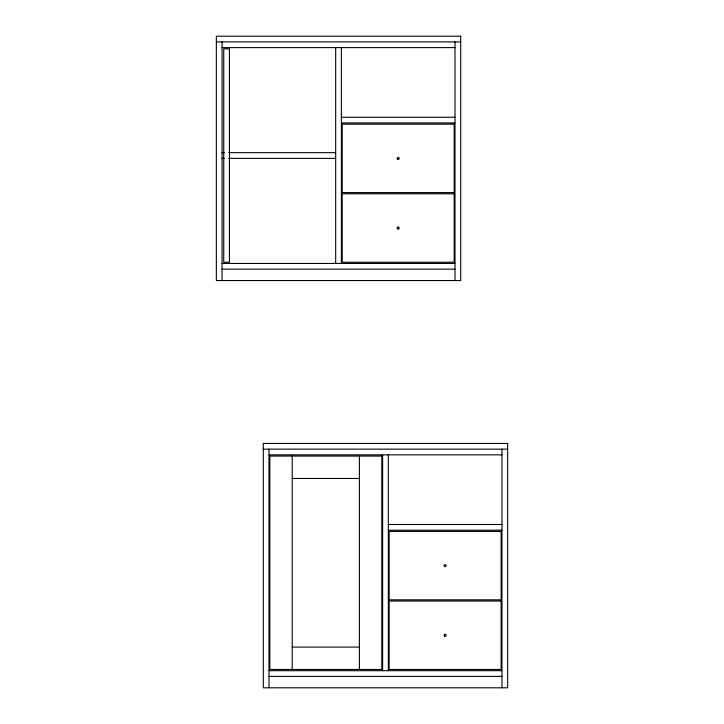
<?xml version="1.0" encoding="UTF-8"?>
<svg xmlns="http://www.w3.org/2000/svg" width="724" height="724" viewBox="0 0 724 724"><rect width="100%" height="100%" fill="white"/><g stroke="black" fill="none" stroke-linecap="round" stroke-linejoin="round"><path stroke-width="1.09" d="M216.349 41.901L460.699 41.901M222.051 47.603L454.998 47.603M341.375 117.243L454.998 117.243M341.375 122.944L454.998 122.944M222.051 152.673L224.304 152.673M228.802 152.673L335.674 152.673M222.051 158.375L224.304 158.375M228.802 158.375L335.674 158.375M222.051 263.446L454.998 263.446M222.051 269.147L454.998 269.147M263.301 449.151L507.651 449.151M269.002 454.853L501.949 454.853M292.215 478.474L359.412 478.474M388.326 524.493L501.949 524.493M388.326 530.194L501.949 530.194M292.215 647.075L359.412 647.075M269.002 670.696L501.949 670.696M269.002 676.397L501.949 676.397M501.949 449.151L501.949 687.8M454.998 41.901L454.998 280.55M388.326 454.853L388.326 670.696M382.625 454.853L382.625 670.696M359.412 456.075L359.412 669.474M341.375 47.603L341.375 263.446M335.674 47.603L335.674 263.446M292.215 456.075L292.215 669.474M269.002 449.151L269.002 687.8M222.051 41.901L222.051 280.55M460.699 36.2L216.349 36.2L216.349 280.55L460.699 280.55L460.699 36.2M229.436 48.825L223.734 48.825L223.734 262.224L229.436 262.224L229.436 48.825M454.183 124.166L342.19 124.166L342.19 192.584L454.183 192.584L454.183 124.166M454.183 193.806L342.19 193.806L342.19 262.224L454.183 262.224L454.183 193.806M507.651 443.45L263.301 443.45L263.301 687.8L507.651 687.8L507.651 443.45M381.81 456.075L269.817 456.075L269.817 669.474L381.81 669.474L381.81 456.075M501.135 531.416L389.141 531.416L389.141 599.834L501.135 599.834L501.135 531.416M501.135 601.056L389.141 601.056L389.141 669.474L501.135 669.474L501.135 601.056M397.594 159.208A1.014 1.014 0 0 0 399.205 158.475A1.014 1.014 0 0 0 397.766 157.452A1.014 1.014 0 0 0 397.594 159.208M397.594 228.847A1.014 1.014 0 0 0 399.205 228.114A1.014 1.014 0 0 0 397.766 227.092A1.014 1.014 0 0 0 397.594 228.847M444.545 636.097A1.014 1.014 0 0 0 446.147 635.364A1.014 1.014 0 0 0 444.717 634.342A1.014 1.014 0 0 0 444.545 636.097M444.545 566.458A1.014 1.014 0 0 0 446.147 565.725A1.014 1.014 0 0 0 444.717 564.702A1.014 1.014 0 0 0 444.545 566.458"/></g></svg>
